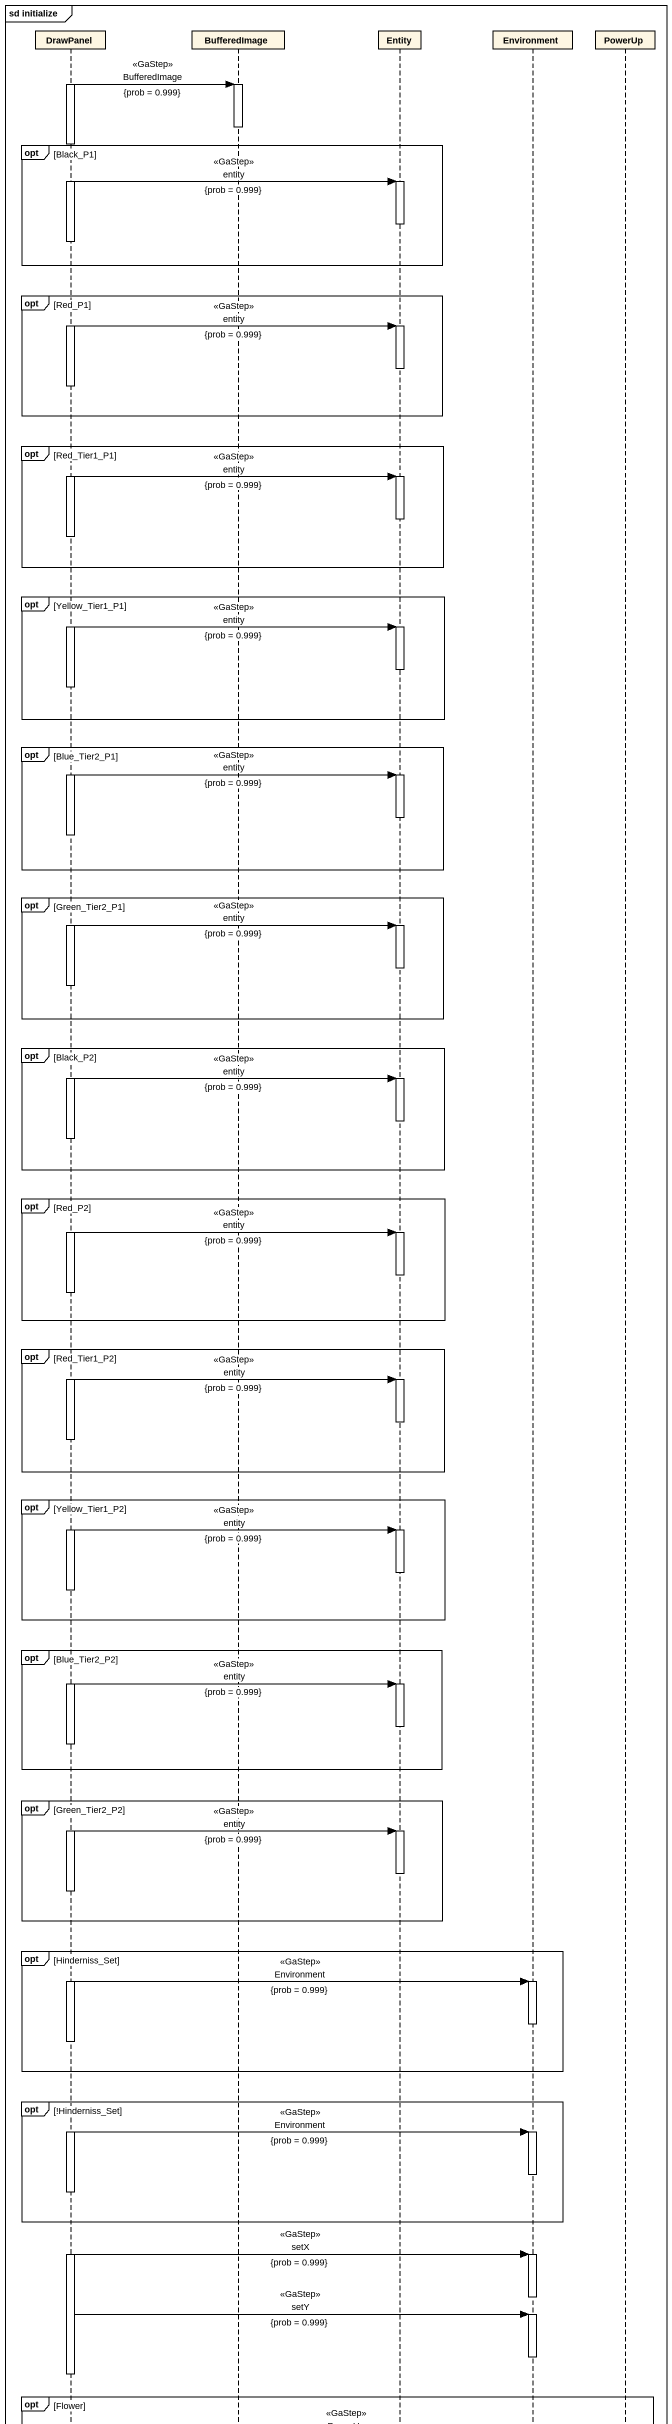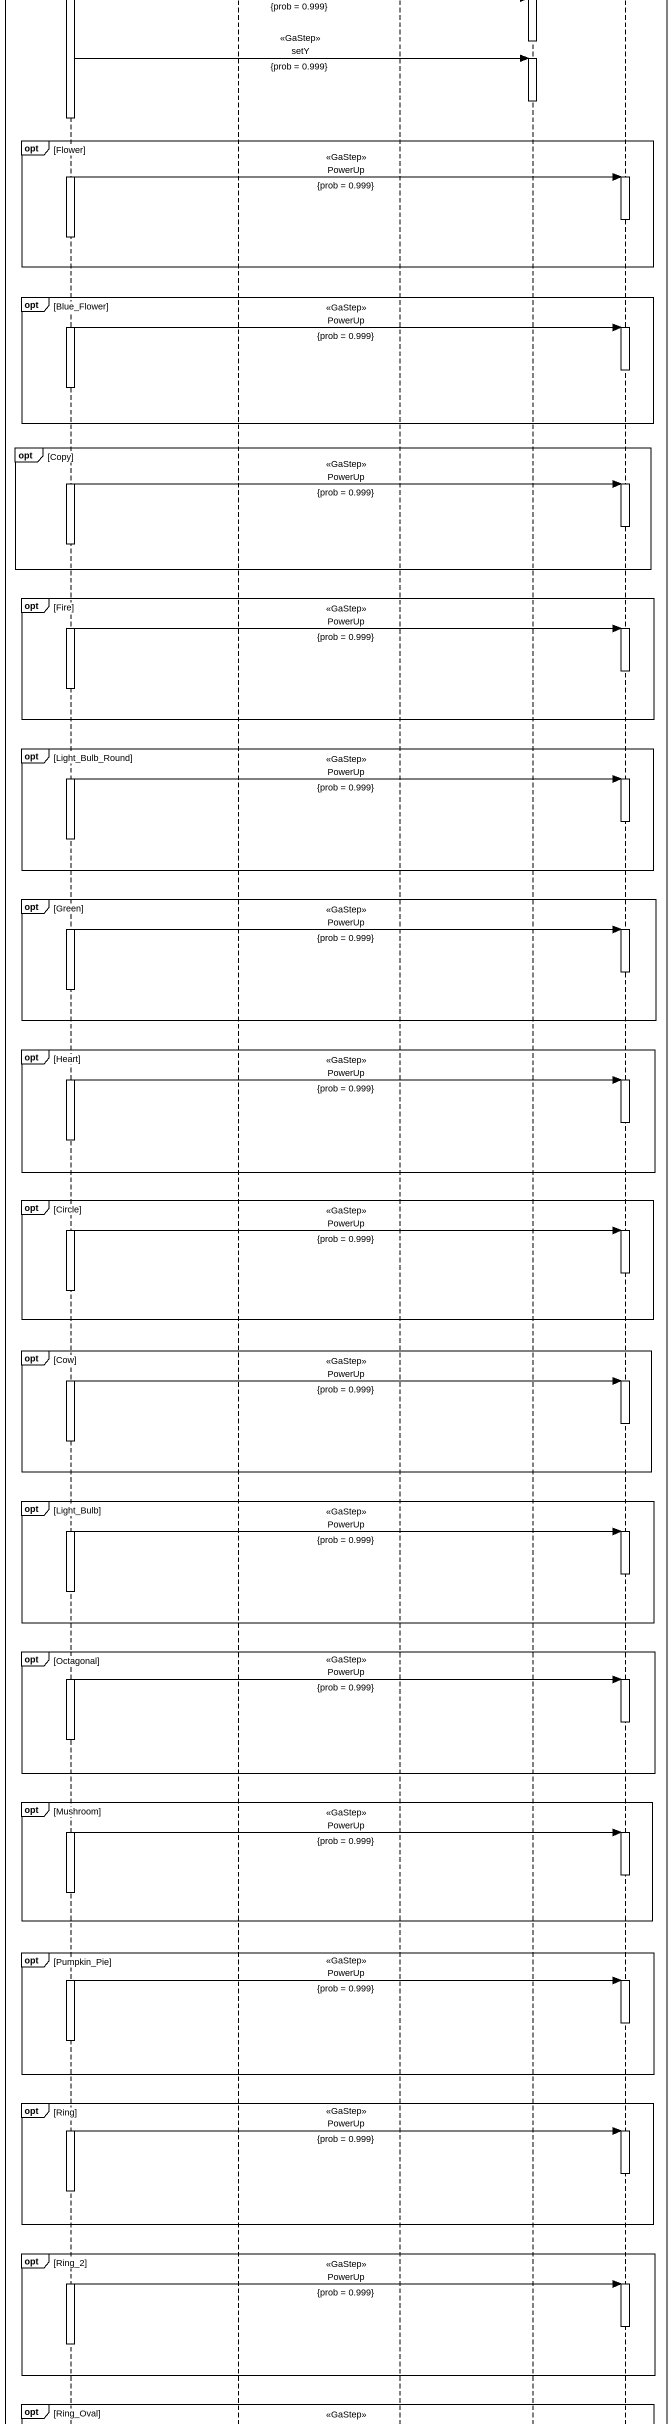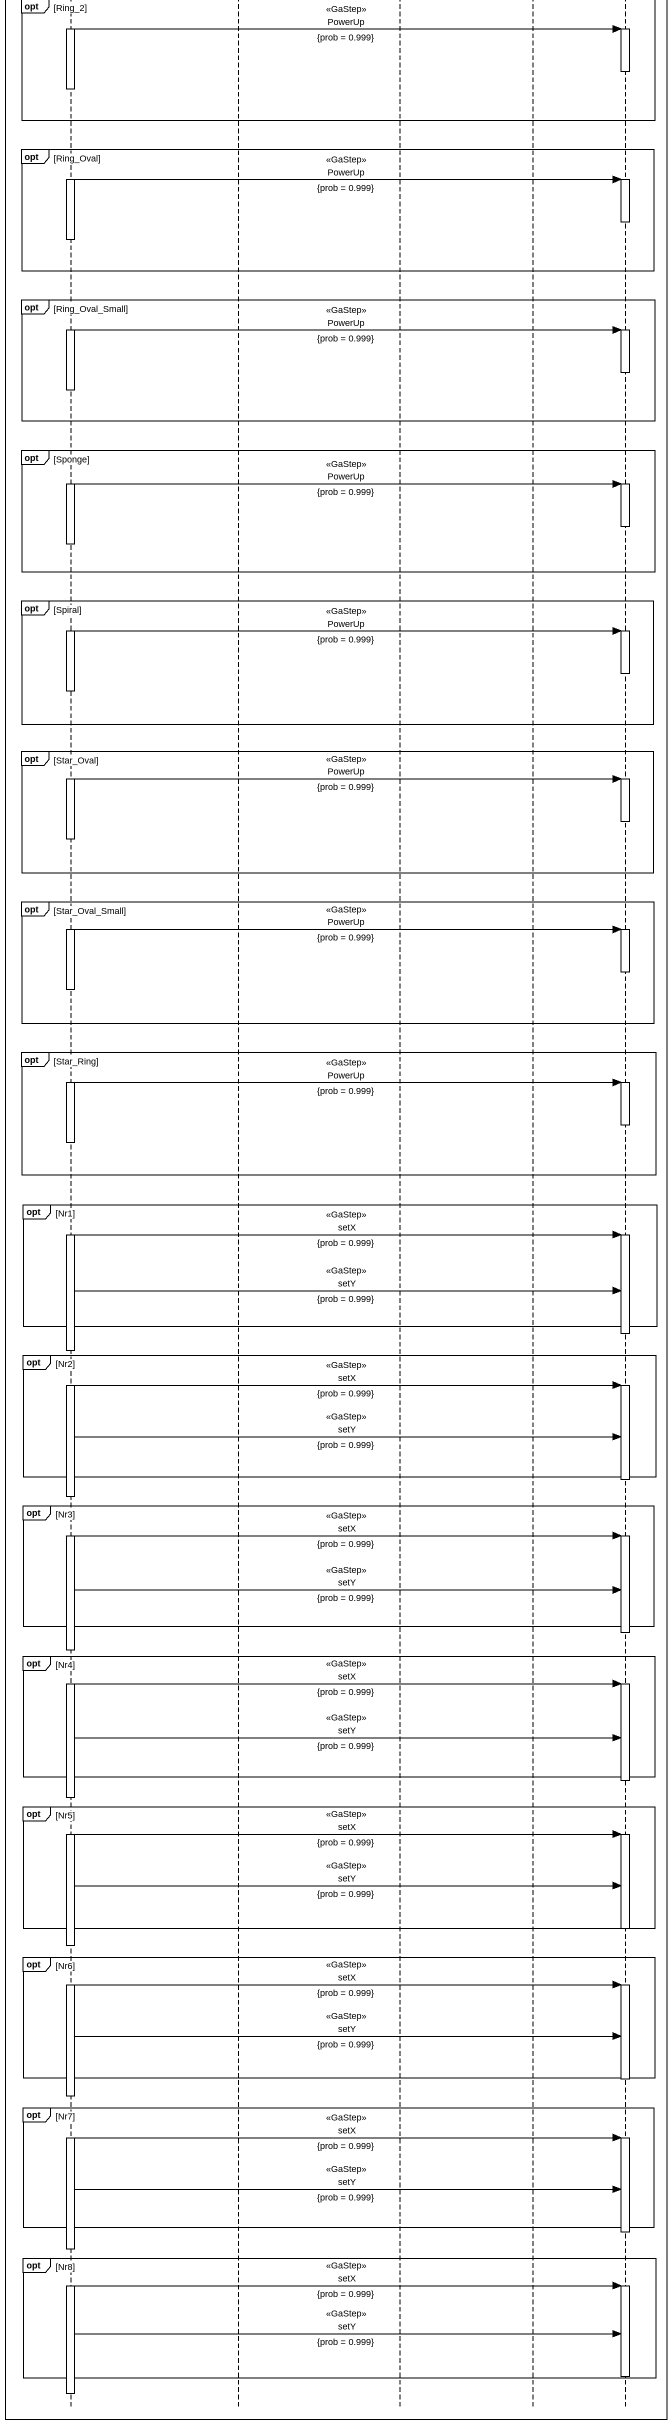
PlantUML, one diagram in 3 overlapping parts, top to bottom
@startuml
mainframe sd initialize
hide footbox
participant DrawPanel
participant BufferedImage
participant "Entity" as Entity_
participant Environment
participant PowerUp

activate DrawPanel
DrawPanel -> BufferedImage : BufferedImage\n<<GaStep>>\n{prob = 0.999}
activate BufferedImage
deactivate BufferedImage
opt Black_P1
  DrawPanel -> Entity_ : entity\n<<GaStep>>\n{prob = 0.999}
  activate Entity_
  deactivate Entity_
end
opt Red_P1
  DrawPanel -> Entity_ : entity\n<<GaStep>>\n{prob = 0.999}
  activate Entity_
  deactivate Entity_
end
opt Red_Tier1_P1
  DrawPanel -> Entity_ : entity\n<<GaStep>>\n{prob = 0.999}
  activate Entity_
  deactivate Entity_
end
opt Yellow_Tier1_P1
  DrawPanel -> Entity_ : entity\n<<GaStep>>\n{prob = 0.999}
  activate Entity_
  deactivate Entity_
end
opt Blue_Tier2_P1
  DrawPanel -> Entity_ : entity\n<<GaStep>>\n{prob = 0.999}
  activate Entity_
  deactivate Entity_
end
opt Green_Tier2_P1
  DrawPanel -> Entity_ : entity\n<<GaStep>>\n{prob = 0.999}
  activate Entity_
  deactivate Entity_
end
opt Black_P2
  DrawPanel -> Entity_ : entity\n<<GaStep>>\n{prob = 0.999}
  activate Entity_
  deactivate Entity_
end
opt Red_P2
  DrawPanel -> Entity_ : entity\n<<GaStep>>\n{prob = 0.999}
  activate Entity_
  deactivate Entity_
end
opt Red_Tier1_P2
  DrawPanel -> Entity_ : entity\n<<GaStep>>\n{prob = 0.999}
  activate Entity_
  deactivate Entity_
end
opt Yellow_Tier1_P2
  DrawPanel -> Entity_ : entity\n<<GaStep>>\n{prob = 0.999}
  activate Entity_
  deactivate Entity_
end
opt Blue_Tier2_P2
  DrawPanel -> Entity_ : entity\n<<GaStep>>\n{prob = 0.999}
  activate Entity_
  deactivate Entity_
end
opt Green_Tier2_P2
  DrawPanel -> Entity_ : entity\n<<GaStep>>\n{prob = 0.999}
  activate Entity_
  deactivate Entity_
end
opt Hinderniss_Set
  DrawPanel -> Environment : Environment\n<<GaStep>>\n{prob = 0.999}
  activate Environment
  deactivate Environment
end
opt !Hinderniss_Set
  DrawPanel -> Environment : Environment\n<<GaStep>>\n{prob = 0.999}
  activate Environment
  deactivate Environment
end
DrawPanel -> Environment : setX\n<<GaStep>>\n{prob = 0.999}
activate Environment
deactivate Environment
DrawPanel -> Environment : setY\n<<GaStep>>\n{prob = 0.999}
activate Environment
deactivate Environment
opt Flower
  DrawPanel -> PowerUp : PowerUp\n<<GaStep>>\n{prob = 0.999}
  activate PowerUp
  deactivate PowerUp
end
opt Blue_Flower
  DrawPanel -> PowerUp : PowerUp\n<<GaStep>>\n{prob = 0.999}
  activate PowerUp
  deactivate PowerUp
end
opt Copy
  DrawPanel -> PowerUp : PowerUp\n<<GaStep>>\n{prob = 0.999}
  activate PowerUp
  deactivate PowerUp
end
opt Fire
  DrawPanel -> PowerUp : PowerUp\n<<GaStep>>\n{prob = 0.999}
  activate PowerUp
  deactivate PowerUp
end
opt Light_Bulb_Round
  DrawPanel -> PowerUp : PowerUp\n<<GaStep>>\n{prob = 0.999}
  activate PowerUp
  deactivate PowerUp
end
opt Green
  DrawPanel -> PowerUp : PowerUp\n<<GaStep>>\n{prob = 0.999}
  activate PowerUp
  deactivate PowerUp
end
opt Heart
  DrawPanel -> PowerUp : PowerUp\n<<GaStep>>\n{prob = 0.999}
  activate PowerUp
  deactivate PowerUp
end
opt Circle
  DrawPanel -> PowerUp : PowerUp\n<<GaStep>>\n{prob = 0.999}
  activate PowerUp
  deactivate PowerUp
end
opt Cow
  DrawPanel -> PowerUp : PowerUp\n<<GaStep>>\n{prob = 0.999}
  activate PowerUp
  deactivate PowerUp
end
opt Light_Bulb
  DrawPanel -> PowerUp : PowerUp\n<<GaStep>>\n{prob = 0.999}
  activate PowerUp
  deactivate PowerUp
end
opt Octagonal
  DrawPanel -> PowerUp : PowerUp\n<<GaStep>>\n{prob = 0.999}
  activate PowerUp
  deactivate PowerUp
end
opt Mushroom
  DrawPanel -> PowerUp : PowerUp\n<<GaStep>>\n{prob = 0.999}
  activate PowerUp
  deactivate PowerUp
end
opt Pumpkin_Pie
  DrawPanel -> PowerUp : PowerUp\n<<GaStep>>\n{prob = 0.999}
  activate PowerUp
  deactivate PowerUp
end
opt Ring
  DrawPanel -> PowerUp : PowerUp\n<<GaStep>>\n{prob = 0.999}
  activate PowerUp
  deactivate PowerUp
end
opt Ring_2
  DrawPanel -> PowerUp : PowerUp\n<<GaStep>>\n{prob = 0.999}
  activate PowerUp
  deactivate PowerUp
end
opt Ring_Oval
  DrawPanel -> PowerUp : PowerUp\n<<GaStep>>\n{prob = 0.999}
  activate PowerUp
  deactivate PowerUp
end
opt Ring_Oval_Small
  DrawPanel -> PowerUp : PowerUp\n<<GaStep>>\n{prob = 0.999}
  activate PowerUp
  deactivate PowerUp
end
opt Sponge
  DrawPanel -> PowerUp : PowerUp\n<<GaStep>>\n{prob = 0.999}
  activate PowerUp
  deactivate PowerUp
end
opt Spiral
  DrawPanel -> PowerUp : PowerUp\n<<GaStep>>\n{prob = 0.999}
  activate PowerUp
  deactivate PowerUp
end
opt Star_Oval
  DrawPanel -> PowerUp : PowerUp\n<<GaStep>>\n{prob = 0.999}
  activate PowerUp
  deactivate PowerUp
end
opt Star_Oval_Small
  DrawPanel -> PowerUp : PowerUp\n<<GaStep>>\n{prob = 0.999}
  activate PowerUp
  deactivate PowerUp
end
opt Star_Ring
  DrawPanel -> PowerUp : PowerUp\n<<GaStep>>\n{prob = 0.999}
  activate PowerUp
  deactivate PowerUp
end
opt Nr1
  DrawPanel -> PowerUp : setX\n<<GaStep>>\n{prob = 0.999}
  activate PowerUp
  DrawPanel -> PowerUp : setY\n<<GaStep>>\n{prob = 0.999}
end
deactivate PowerUp
opt Nr2
  DrawPanel -> PowerUp : setX\n<<GaStep>>\n{prob = 0.999}
  activate PowerUp
  DrawPanel -> PowerUp : setY\n<<GaStep>>\n{prob = 0.999}
end
deactivate PowerUp
opt Nr3
  DrawPanel -> PowerUp : setX\n<<GaStep>>\n{prob = 0.999}
  activate PowerUp
  DrawPanel -> PowerUp : setY\n<<GaStep>>\n{prob = 0.999}
end
deactivate PowerUp
opt Nr4
  DrawPanel -> PowerUp : setX\n<<GaStep>>\n{prob = 0.999}
  activate PowerUp
  DrawPanel -> PowerUp : setY\n<<GaStep>>\n{prob = 0.999}
end
deactivate PowerUp
opt Nr5
  DrawPanel -> PowerUp : setX\n<<GaStep>>\n{prob = 0.999}
  activate PowerUp
  DrawPanel -> PowerUp : setY\n<<GaStep>>\n{prob = 0.999}
end
deactivate PowerUp
opt Nr6
  DrawPanel -> PowerUp : setX\n<<GaStep>>\n{prob = 0.999}
  activate PowerUp
  DrawPanel -> PowerUp : setY\n<<GaStep>>\n{prob = 0.999}
end
deactivate PowerUp
opt Nr7
  DrawPanel -> PowerUp : setX\n<<GaStep>>\n{prob = 0.999}
  activate PowerUp
  DrawPanel -> PowerUp : setY\n<<GaStep>>\n{prob = 0.999}
end
deactivate PowerUp
opt Nr8
  DrawPanel -> PowerUp : setX\n<<GaStep>>\n{prob = 0.999}
  activate PowerUp
  DrawPanel -> PowerUp : setY\n<<GaStep>>\n{prob = 0.999}
  deactivate PowerUp
end
deactivate DrawPanel
@enduml
